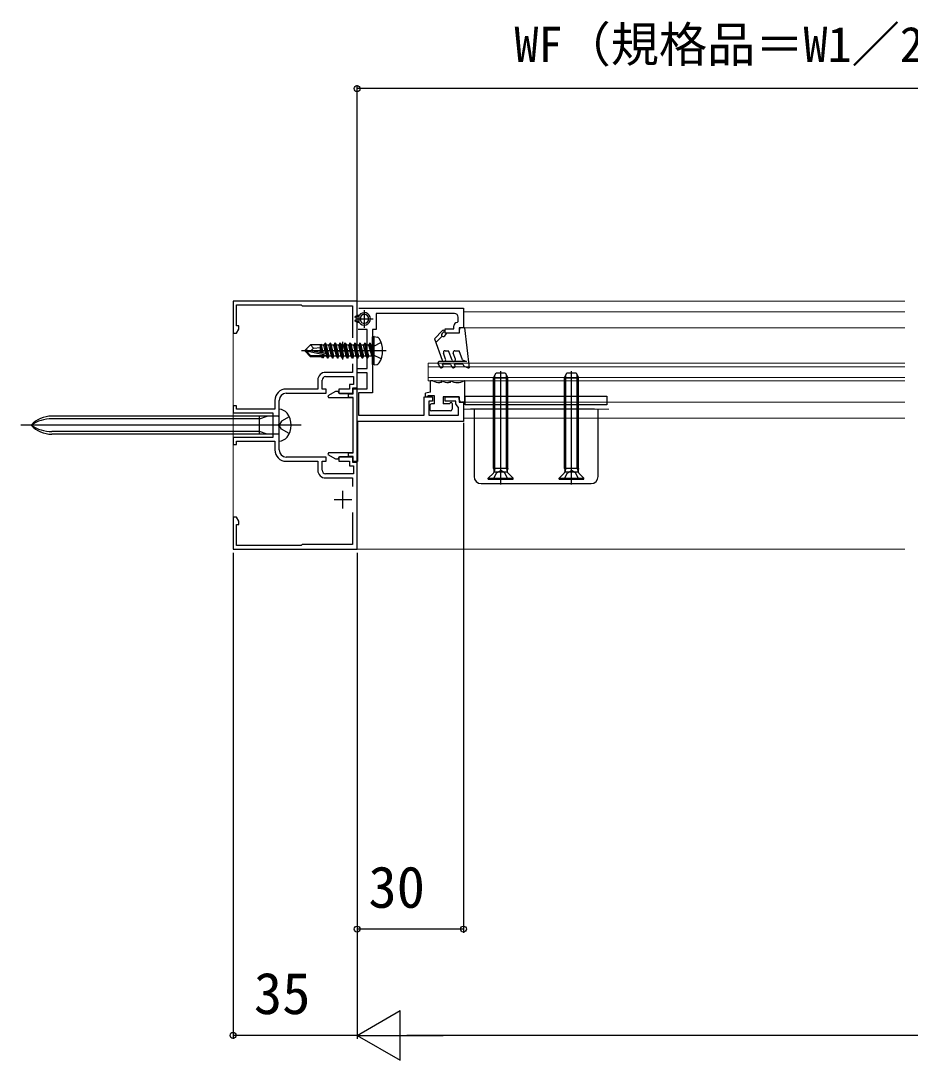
# Model space of a CAD drawing. Units: millimetres, scale not verified. Extents: x -700 to 700, y -1043 to 1038.
# Drawn here: x -219.9 to 31.1, y 42.5 to 335.8 of the extents above; entities that cross this region are included whole.
import ezdxf
from ezdxf.enums import TextEntityAlignment as Align

# ---------------------------------------------------------------- set-up
doc = ezdxf.new("R2010")
doc.units = ezdxf.units.MM
doc.header["$LTSCALE"] = 6
for name, color, linetype in [('0-2_YKK_11', 7, 'Continuous'), ('0-3_YKK_11E', 7, 'Continuous'), ('0-5_YKK_13', 4, 'Continuous'), ('0-7_YKK_D', 6, 'Continuous')]:
    doc.layers.add(name, color=color, linetype=linetype)
doc.layers.add('0-4_YKK_12', color=2, linetype='Continuous', lineweight=18)
doc.styles.add('ＭＳ ゴシック', font='')
doc.styles.get('ＭＳ ゴシック').set_extended_font_data('MS Gothic')

msp = doc.modelspace()

# ---------------------------------------------------------------- linework, layer by layer
at = {"layer": '0-2_YKK_11'}
for p, q in [((-123, 254.2), (-123, 249.2)), ((-125.5, 251.7), (-120.5, 251.7)), ((-129, 240.2), (-129, 245.2)), ((-131.5, 242.7), (-126.5, 242.7)), ((-129, 198.2), (-129, 203.2)), ((-131.5, 200.7), (-126.5, 200.7))]:
    msp.add_line(p, q, dxfattribs=at)
for points in [[(-133.9, 235.4), (-126, 235.4), (-126, 233.2), (-127.2, 233.2), (-127.2, 231.9), (-130.2, 231.9), (-130.2, 230.7), (-126.2, 230.7), (-126.2, 232.2), (-125, 232.2), (-125, 256.7), (-160, 256.7), (-160, 247.7), (-159, 247.7), (-158.35, 248.826), (-158.35, 249.7), (-159, 249.7), (-159, 255.7), (-140.8, 255.7), (-140.5, 255.4), (-126.3, 255.4), (-126.3, 246.384)], [(-97.5, 253.2), (-119.65, 253.2), (-119.65, 248.7), (-120.7, 248.7), (-120.7, 230.8), (-124.6, 230.8), (-124.6, 224.5), (-106.1, 224.5), (-106.1, 229.7), (-103.7, 229.7), (-103.7, 228.5), (-104.8, 228.5), (-104.8, 224.5), (-96.4, 224.5), (-96.4, 226.7), (-96.8, 227.19), (-97.2, 227.68), (-97.2, 228.5), (-100.2, 228.5), (-100.2, 229.7), (-96.2, 229.7), (-96.2, 228.2), (-95, 228.2), (-95, 222.7), (-124.9, 222.7), (-124.9, 211.4), (-126.1, 211.4), (-126.1, 212.9), (-127.4, 212.9), (-127.4, 213.9), (-126.1, 213.9), (-126.1, 229.5), (-127.4, 229.5), (-127.4, 230.5), (-126.1, 230.5), (-126.1, 232), (-122.2, 232), (-122.2, 236.5), (-125, 236.5), (-125, 237.7)], [(-124.5, 254.7), (-95, 254.7), (-95, 249.2), (-96.2, 249.2), (-96.2, 247.7), (-100.2, 247.7), (-100.2, 248.9), (-97.7, 248.9), (-97.7, 249.7)], [(-96.777, 250.697), (-96.5, 250.996), (-96.5, 252.2)], [(-125, 237.7), (-122.2, 237.7), (-122.2, 248.7), (-124.7, 248.7)], [(-126.3, 239.016), (-126.3, 236.6), (-133.9, 236.6)], [(-145, 230.7), (-133.7, 230.7), (-133.7, 231.9), (-134.9, 231.9), (-134.9, 234.4)], [(-136.1, 234.4), (-136.1, 231.9), (-145, 231.9)], [(-148.2, 228.7), (-148.2, 226.2), (-159, 226.2), (-159, 227.2), (-160, 227.2), (-160, 225.2), (-148.8, 225.2), (-148.8, 218.2), (-160, 218.2), (-160, 216.2), (-159, 216.2), (-159, 217.2), (-148.2, 217.2), (-148.2, 214.7)], [(-147, 214.7), (-147, 221.242), (-147.12, 221.425), (-147.12, 221.975), (-147, 222.158), (-147, 228.7)], [(-126.3, 197.016), (-126.3, 188), (-140.5, 188), (-140.8, 187.7), (-159, 187.7), (-159, 193.7), (-158.35, 193.7), (-158.35, 194.574), (-159, 195.7), (-160, 195.7), (-160, 186.7), (-125, 186.7), (-125, 211.2), (-126.2, 211.2), (-126.2, 212.7), (-130.2, 212.7), (-130.2, 211.5), (-127.2, 211.5), (-127.2, 210.2), (-126, 210.2), (-126, 208), (-133.9, 208)], [(-134.9, 209), (-134.9, 211.5), (-133.7, 211.5), (-133.7, 212.7), (-145, 212.7)], [(-145, 211.5), (-136.1, 211.5), (-136.1, 209)], [(-133.9, 206.8), (-126.3, 206.8), (-126.3, 204.384)]]:
    msp.add_lwpolyline(points, dxfattribs=at)
for centre, radius, start, end in [((-97.5, 252.2), 1, 0.00001, 89.99999), ((-96.7, 249.7), 1, 94.41173, 179.99999), ((-133.9, 234.4), 2.2, 90.00001, 179.99999), ((-133.9, 234.4), 1, 90.00001, 179.99999), ((-145, 228.7), 3.2, 90.00001, 179.99999), ((-145, 228.7), 2, 90.00001, 179.99999), ((-145, 214.7), 3.2, 180.00001, 269.99999), ((-145, 214.7), 2, 180.00001, 269.99999), ((-133.9, 209), 2.2, 180.00001, 269.99999), ((-133.9, 209), 1, 180.00001, 269.99999)]:
    msp.add_arc(centre, radius, start, end, dxfattribs=at)
at = {"layer": '0-3_YKK_11E'}
msp.add_lwpolyline([(-125, 211.25), (-125, 232.15), (-126.2, 232.15), (-126.2, 230.5), (-129.96, 230.5), (-130.364, 231.2), (-131.075, 231.2), (-133.249, 229.945), (-133.13, 229.5), (-126.2, 229.5), (-126.2, 213.9), (-133.13, 213.9), (-133.249, 213.455), (-131.075, 212.2), (-130.364, 212.2), (-129.96, 212.9), (-126.2, 212.9), (-126.2, 211.25)], close=True, dxfattribs=at)
at = {"layer": '0-4_YKK_12'}
for p, q in [((-95, 253.7), (29.557, 253.7)), ((-95.2, 249.2), (29.557, 249.2)), ((-105, 238.2), (29.557, 238.2)), ((-105, 235.2), (29.557, 235.2)), ((-95.2, 228.2), (29.557, 228.2)), ((-54, 226.2), (-95, 226.2)), ((29.557, 223.7), (-95, 223.7))]:
    msp.add_line(p, q, dxfattribs=at)
for points in [[(29.557, 186.7), (-160, 186.7), (-160, 256.7), (29.557, 256.7)], [(29.557, 234.2), (-105, 234.2), (-105, 239.2), (29.557, 239.2)]]:
    msp.add_lwpolyline(points, dxfattribs=at)
at = {"layer": '0-5_YKK_13'}
for p, q in [((-124.95, 252.7), (-125.6, 252.325)), ((-125.509, 252.147), (-124.95, 252.4)), ((-124.436, 252.7), (-124.95, 252.7)), ((-124.45, 252.4), (-124.95, 252.4)), ((-124.45, 251), (-124.45, 252.4)), ((-124.95, 250.7), (-125.6, 251.075)), ((-125.509, 251.253), (-124.95, 251)), ((-124.45, 251), (-124.95, 251)), ((-124.436, 250.7), (-124.95, 250.7)), ((-123.95, 251.1), (-123.95, 252.3)), ((-120.2, 246.7), (-120.7, 246.612)), ((-120.7, 238.788), (-120.7, 246.612)), ((-120.2, 246.7), (-119.398, 246.559)), ((-120.2, 238.7), (-120.2, 246.7)), ((-100.887, 248.427), (-103.2, 246.114)), ((-102.823, 245.077), (-101.054, 246.846)), ((-101.054, 247.554), (-100.534, 248.073)), ((-100.3, 246.9), (-99.7, 247.7)), ((-96.2, 247.7), (-99.7, 247.7)), ((-96.2, 248.5), (-96.2, 247.7)), ((-94.7, 249.2), (-95.5, 249.2)), ((-94.7, 249.2), (-93.394, 237.9)), ((-139.7, 242.85), (-138.15, 244.4)), ((-135.3, 244.4), (-138.15, 244.4)), ((-137.347, 243.443), (-138.15, 244.4)), ((-135.329, 244.4), (-135.235, 244.6)), ((-135.3, 242.124), (-135.3, 244.4)), ((-135.235, 244.6), (-135.032, 244.25)), ((-134.81, 242.022), (-135.235, 244.6)), ((-134.368, 244.25), (-135.032, 244.25)), ((-134.516, 241.961), (-135.032, 244.25)), ((-134.05, 244.8), (-134.368, 244.25)), ((-133.818, 241.816), (-134.368, 244.25)), ((-133.527, 241.66), (-134.05, 244.8)), ((-133.95, 244.8), (-134.05, 244.8)), ((-133.95, 244.8), (-133.25, 240.6)), ((-133.95, 244.8), (-133.632, 244.25)), ((-132.968, 244.25), (-133.632, 244.25)), ((-132.932, 241.15), (-133.632, 244.25)), ((-132.65, 244.8), (-132.968, 244.25)), ((-131.95, 240.6), (-132.65, 244.8)), ((-132.55, 244.8), (-132.65, 244.8)), ((-132.55, 244.8), (-131.85, 240.6)), ((-132.55, 244.8), (-132.232, 244.25)), ((-131.568, 244.25), (-132.232, 244.25)), ((-131.532, 241.15), (-132.232, 244.25)), ((-131.25, 244.8), (-131.568, 244.25)), ((-130.55, 240.6), (-131.25, 244.8)), ((-131.15, 244.8), (-131.25, 244.8)), ((-131.15, 244.8), (-130.45, 240.6)), ((-131.15, 244.8), (-130.832, 244.25)), ((-130.168, 244.25), (-130.832, 244.25)), ((-130.132, 241.15), (-130.832, 244.25)), ((-129.85, 244.8), (-130.168, 244.25)), ((-129.15, 240.6), (-129.85, 244.8)), ((-129.75, 244.8), (-129.85, 244.8)), ((-129.75, 244.8), (-129.05, 240.6)), ((-129.75, 244.8), (-129.432, 244.25)), ((-128.732, 241.15), (-129.432, 244.25)), ((-128.768, 244.25), (-129.432, 244.25)), ((-128.45, 244.8), (-128.768, 244.25)), ((-127.75, 240.6), (-128.45, 244.8)), ((-128.35, 244.8), (-128.45, 244.8)), ((-128.35, 244.8), (-127.65, 240.6)), ((-128.35, 244.8), (-128.032, 244.25)), ((-127.332, 241.15), (-128.032, 244.25)), ((-127.368, 244.25), (-128.032, 244.25)), ((-127.05, 244.8), (-127.368, 244.25)), ((-126.35, 240.6), (-127.05, 244.8)), ((-126.95, 244.8), (-127.05, 244.8)), ((-126.95, 244.8), (-126.25, 240.6)), ((-126.95, 244.8), (-126.632, 244.25)), ((-125.932, 241.15), (-126.632, 244.25)), ((-125.968, 244.25), (-126.632, 244.25)), ((-125.65, 244.8), (-125.968, 244.25)), ((-124.95, 240.6), (-125.65, 244.8)), ((-125.55, 244.8), (-125.65, 244.8)), ((-125.55, 244.8), (-124.85, 240.6)), ((-125.55, 244.8), (-125.232, 244.25)), ((-124.532, 241.15), (-125.232, 244.25)), ((-124.568, 244.25), (-125.232, 244.25)), ((-124.25, 244.8), (-124.568, 244.25)), ((-123.55, 240.6), (-124.25, 244.8)), ((-124.15, 244.8), (-124.25, 244.8)), ((-124.15, 244.8), (-123.45, 240.6)), ((-124.15, 244.8), (-123.832, 244.25)), ((-123.132, 241.15), (-123.832, 244.25)), ((-123.168, 244.25), (-123.832, 244.25)), ((-122.85, 244.8), (-123.168, 244.25)), ((-122.468, 241.15), (-123.168, 244.25)), ((-122.15, 240.6), (-122.85, 244.8)), ((-122.75, 244.8), (-122.85, 244.8)), ((-122.75, 244.8), (-122.432, 244.25)), ((-122.75, 244.8), (-122.05, 240.6)), ((-121.732, 241.15), (-122.432, 244.25)), ((-121.768, 244.25), (-122.432, 244.25)), ((-121.45, 244.8), (-121.768, 244.25)), ((-121.768, 244.25), (-120.85, 241.2)), ((-121.35, 244.8), (-121.45, 244.8)), ((-121.35, 244.8), (-121.45, 244.8)), ((-120.85, 241.2), (-121.45, 244.8)), ((-121.35, 244.8), (-121.032, 244.25)), ((-121.35, 244.8), (-120.75, 241.2)), ((-120.9, 244.25), (-121.032, 244.25)), ((-120.75, 241.2), (-121.032, 244.25)), ((-103.2, 246.114), (-100.985, 240.029)), ((-116.8, 242.7), (-140.7, 242.7)), ((-139.7, 242.85), (-139.7, 242.55)), ((-138.078, 242.7), (-139.7, 242.85)), ((-138.078, 242.7), (-139.7, 242.7)), ((-139.276, 242.55), (-139.7, 242.55)), ((-139.7, 242.55), (-138.15, 241)), ((-138.026, 241.3), (-139.276, 242.55)), ((-133.577, 241.368), (-139.276, 242.55)), ((-138.15, 241), (-138.026, 241.3)), ((-134.981, 241), (-138.15, 241)), ((-133.693, 241.79), (-138.078, 242.7)), ((-133.748, 241.3), (-138.026, 241.3)), ((-135.076, 242.082), (-135.3, 243.234)), ((-135.287, 242.121), (-135.3, 242.179)), ((-135.3, 241), (-135.3, 241.3)), ((-134.808, 240.7), (-134.924, 241.3)), ((-134.592, 240.7), (-134.808, 240.7)), ((-134.592, 240.7), (-134.691, 241.3)), ((-134.592, 240.7), (-134.332, 241.15)), ((-134.332, 241.15), (-134.367, 241.303)), ((-133.668, 241.15), (-134.332, 241.15)), ((-133.35, 240.6), (-133.502, 241.514)), ((-133.25, 240.6), (-133.35, 240.6)), ((-133.25, 240.6), (-132.932, 241.15)), ((-132.268, 241.15), (-132.932, 241.15)), ((-131.85, 240.6), (-131.95, 240.6)), ((-131.85, 240.6), (-131.532, 241.15)), ((-130.868, 241.15), (-131.532, 241.15)), ((-130.45, 240.6), (-130.55, 240.6)), ((-130.45, 240.6), (-130.132, 241.15)), ((-129.468, 241.15), (-130.132, 241.15)), ((-129.05, 240.6), (-129.15, 240.6)), ((-129.05, 240.6), (-128.732, 241.15)), ((-128.068, 241.15), (-128.732, 241.15)), ((-127.65, 240.6), (-127.75, 240.6)), ((-127.65, 240.6), (-127.332, 241.15)), ((-126.668, 241.15), (-127.332, 241.15)), ((-126.25, 240.6), (-126.35, 240.6)), ((-126.25, 240.6), (-125.932, 241.15)), ((-125.268, 241.15), (-125.932, 241.15)), ((-124.85, 240.6), (-124.95, 240.6)), ((-124.85, 240.6), (-124.532, 241.15)), ((-123.868, 241.15), (-124.532, 241.15)), ((-123.45, 240.6), (-123.55, 240.6)), ((-123.45, 240.6), (-123.132, 241.15)), ((-122.468, 241.15), (-123.132, 241.15)), ((-122.15, 240.6), (-122.468, 241.15)), ((-122.05, 240.6), (-122.15, 240.6)), ((-122.05, 240.6), (-121.732, 241.15)), ((-120.9, 241.15), (-121.732, 241.15)), ((-120.75, 241.2), (-120.85, 241.2)), ((-100.045, 240.371), (-100.649, 242.029)), ((-100.179, 242.7), (-99.2, 242.7)), ((-98.228, 240.029), (-99.2, 242.7)), ((-97.288, 240.371), (-97.892, 242.029)), ((-97.422, 242.7), (-96.2, 242.7)), ((-95.261, 240.121), (-96.2, 242.7)), ((-120.2, 238.7), (-120.7, 238.788)), ((-120.2, 238.7), (-119.398, 238.841)), ((-102.133, 238.95), (-101.671, 238.15)), ((-94.106, 239.7), (-101.7, 239.7)), ((-98.7, 238.9), (-100.949, 238.9)), ((-100.805, 238.65), (-100.949, 238.9)), ((-98.7, 238.9), (-98.267, 238.15)), ((-95.2, 238.9), (-97.545, 238.9)), ((-97.401, 238.65), (-97.545, 238.9)), ((-95.261, 240.121), (-94.106, 239.7)), ((-95.2, 238.9), (-94.842, 238.28)), ((-93.797, 237.9), (-94.842, 238.28)), ((-93.797, 237.9), (-93.394, 237.9)), ((-86.5, 235.05), (-85.8, 236.45)), ((-86.5, 209.45), (-86.5, 235.05)), ((-86.5, 235.05), (-82.5, 235.05)), ((-86.121, 209.45), (-86.121, 235.808)), ((-85.8, 236.45), (-83.2, 236.45)), ((-84.5, 204.95), (-84.5, 236.938)), ((-83.2, 236.45), (-82.5, 235.05)), ((-82.879, 209.45), (-82.879, 235.808)), ((-82.5, 209.45), (-82.5, 235.05)), ((-66.5, 235.05), (-65.8, 236.45)), ((-66.5, 209.45), (-66.5, 235.05)), ((-66.5, 235.05), (-62.5, 235.05)), ((-66.121, 209.45), (-66.121, 235.808)), ((-65.8, 236.45), (-63.2, 236.45)), ((-64.5, 204.95), (-64.5, 236.938)), ((-63.2, 236.45), (-62.5, 235.05)), ((-62.879, 209.45), (-62.879, 235.808)), ((-62.5, 209.45), (-62.5, 235.05)), ((-104.3, 231), (-104.3, 234.2)), ((-103.636, 234.2), (-104.3, 234.2)), ((-101.2, 233.7), (-101.7, 233.7)), ((-101.2, 234.2), (-101.2, 233.7)), ((-101.136, 234.2), (-101.2, 234.2)), ((-98.7, 233.7), (-99.2, 233.7)), ((-98.7, 233.7), (-98.7, 234.2)), ((-98.636, 234.2), (-98.7, 234.2)), ((-94.7, 234.2), (-94.764, 234.2)), ((-94.7, 234.2), (-94.7, 228.2)), ((-104.3, 231), (-105.7, 230.7)), ((-105.7, 230), (-105.7, 230.7)), ((-103.2, 230), (-105.1, 230)), ((-103.2, 227.7), (-103.2, 230)), ((-100.7, 229.7), (-100.7, 227.7)), ((-96.2, 229.7), (-100.7, 229.7)), ((-96.2, 228.9), (-96.2, 229.7)), ((-147, 217.2), (-147, 226.2)), ((-104.5, 227.2), (-104.5, 226.2)), ((-103.2, 227.7), (-104, 227.7)), ((-98.8, 227.7), (-100.7, 227.7)), ((-98.8, 227.7), (-98.8, 227.8)), ((-98.2, 227.8), (-98.2, 226.2)), ((-94.7, 228.2), (-95.5, 228.2)), ((-58, 226.2), (-93, 226.2)), ((-92, 226.2), (-92, 207.2)), ((-57, 207.2), (-57, 226.2)), ((-147.3, 224.25), (-211.144, 224.25)), ((-152.6, 223.5), (-211.144, 223.5)), ((-152.6, 219.15), (-152.6, 224.25)), ((-152.6, 223.5), (-150.4, 224.25)), ((-98.7, 225.7), (-104, 225.7)), ((-140.787, 221.7), (-219.909, 221.7)), ((-152.6, 219.9), (-211.144, 219.9)), ((-147.3, 219.15), (-211.144, 219.15)), ((-150.4, 219.15), (-152.6, 219.9)), ((-82.625, 208.45), (-86.375, 208.45)), ((-86.121, 209.45), (-86.36, 208.5)), ((-83.355, 208.265), (-84.5, 208.874)), ((-82.879, 209.45), (-82.64, 208.5)), ((-82.5, 209.45), (-82.64, 208.889)), ((-62.625, 208.45), (-66.375, 208.45)), ((-66.121, 209.45), (-66.36, 208.5)), ((-63.355, 208.265), (-64.5, 208.874)), ((-62.879, 209.45), (-62.64, 208.5)), ((-62.5, 209.45), (-62.64, 208.889)), ((-88, 206.7), (-86.57, 208.13)), ((-88, 206.45), (-88, 206.7)), ((-88, 206.7), (-81, 206.7)), ((-88, 206.45), (-81, 206.45)), ((-82.45, 206.45), (-83.355, 208.265)), ((-68, 206.7), (-66.57, 208.13)), ((-68, 206.45), (-68, 206.7)), ((-68, 206.7), (-61, 206.7)), ((-68, 206.45), (-61, 206.45)), ((-62.45, 206.45), (-63.355, 208.265)), ((-90, 205.2), (-59, 205.2))]:
    msp.add_line(p, q, dxfattribs=at)
for points in [[(-138.078, 242.7), (-137.347, 243.443), (-135.3, 243.6)], [(-131.95, 240.6), (-132.268, 241.15), (-132.968, 244.25)], [(-130.55, 240.6), (-130.868, 241.15), (-131.568, 244.25)], [(-129.15, 240.6), (-129.468, 241.15), (-130.168, 244.25)], [(-127.75, 240.6), (-128.068, 241.15), (-128.768, 244.25)], [(-126.35, 240.6), (-126.668, 241.15), (-127.368, 244.25)], [(-124.95, 240.6), (-125.268, 241.15), (-125.968, 244.25)], [(-123.55, 240.6), (-123.868, 241.15), (-124.568, 244.25)], [(-118.221, 245), (-120.537, 243.845), (-121.146, 242.7)], [(-134.808, 240.7), (-135.068, 241.15), (-135.101, 241.3)], [(-133.35, 240.6), (-133.668, 241.15), (-133.702, 241.304)], [(-118.221, 240.4), (-120.537, 241.555), (-121.146, 242.7)], [(-144.138, 224.05), (-146.357, 222.845), (-146.966, 221.7)], [(-144.138, 219.35), (-146.357, 220.555), (-146.966, 221.7)], [(-86.55, 206.45), (-85.645, 208.265), (-84.5, 208.874)], [(-82.5, 209.45), (-86.5, 209.45), (-86.36, 208.889)], [(-66.55, 206.45), (-65.645, 208.265), (-64.5, 208.874)], [(-62.5, 209.45), (-66.5, 209.45), (-66.36, 208.889)], [(-81, 206.45), (-81, 206.7), (-82.43, 208.13)], [(-61, 206.45), (-61, 206.7), (-62.43, 208.13)]]:
    msp.add_lwpolyline(points, dxfattribs=at)
msp.add_lwpolyline([(-94.5, 229.9), (-54.5, 229.9), (-54.5, 227.4), (-94.5, 227.4)], close=True, dxfattribs=at)
for centre, radius, start, end in [((-125.55, 252.238), 0.1, 120, 300), ((-123, 251.7), 1.75, 214.8499, 145.1501), ((-123.45, 252.3), 0.5, 126.8699, 180), ((-123, 251.7), 1.25, 233.1301, 126.8699), ((-125.55, 251.162), 0.1, 60, 240), ((-123.45, 251.1), 0.5, 180, 233.1301), ((-119.554, 245.672), 0.9, 32.05588, 80), ((-100.7, 247.2), 0.5, 135, 323.1301), ((-100.711, 248.25), 0.25, 315, 135), ((-95.5, 248.5), 0.7, 90, 180), ((-120.9, 244.45), 0.2, 270, 0), ((-124.3, 242.7), 6.5, 327.94412, 32.05588), ((-133.748, 241.548), 0.248, 270, 77.19096), ((-120.9, 240.95), 0.2, 0, 90), ((-100.179, 242.2), 0.5, 90, 200), ((-97.422, 242.2), 0.5, 90, 200), ((-119.554, 239.728), 0.9, 280, 327.94412), ((-101.7, 239.2), 0.5, 90, 210), ((-101.238, 238.4), 0.5, 210, 30), ((-100.515, 240.2), 0.5, 200, 20), ((-97.834, 238.4), 0.5, 210, 30), ((-97.758, 240.2), 0.5, 200, 20), ((-101.7, 237.7), 4, 241.04498, 270), ((-99.2, 237.7), 4, 241.04498, 270), ((-96.7, 237.7), 4, 241.04498, 298.95502), ((-105.4, 230), 0.3, 180, 0), ((-95.5, 228.9), 0.7, 180, 270), ((-147.129, 223.203), 3, 38.76672, 87.54096), ((-104, 227.2), 0.5, 90, 180), ((-104, 226.2), 0.5, 180, 270), ((-98.5, 227.8), 0.3, 0, 180), ((-98.7, 226.2), 0.5, 270, 0), ((-211.144, 216.25), 8, 90, 137.0586), ((-211.144, 213.073), 10.427, 90, 124.17022), ((-147.3, 224.55), 0.3, 270, 0), ((-149, 221.7), 5.4, 321.23328, 38.76672), ((-211.144, 227.15), 8, 222.9414, 270), ((-211.144, 230.327), 10.427, 235.82978, 270), ((-147.3, 218.85), 0.3, 0, 90), ((-147.129, 220.197), 3, 272.45904, 321.23328), ((-87.136, 208.695), 0.8, 315, 14.03624), ((-81.864, 208.695), 0.8, 165.96376, 225), ((-67.136, 208.695), 0.8, 315, 14.03624), ((-61.864, 208.695), 0.8, 165.96376, 225), ((-90, 207.2), 2, 180, 270), ((-59, 207.2), 2, 270, 0)]:
    msp.add_arc(centre, radius, start, end, dxfattribs=at)
at = {"layer": '0-7_YKK_D'}
for p, q in [((-125, 254.2), (-125, 317.7)), ((192.5, 316.7), (-125, 316.7)), ((-95, 222.371), (-95, 78.45)), ((-160, 185.7), (-160, 48.45)), ((-125, 185.7), (-125, 48.45)), ((-125, 185.7), (-125, 78.45)), ((-125, 185.7), (-125, 48.45)), ((-95, 79.45), (-125, 79.45)), ((-125, 49.45), (-112.876, 56.45)), ((-112.876, 42.45), (-112.876, 56.45)), ((-125, 49.45), (-160, 49.45)), ((-125, 49.45), (-112.876, 42.45)), ((-125, 49.45), (-100.751, 49.45)), ((546, 49.45), (-111, 49.45))]:
    msp.add_line(p, q, dxfattribs=at)
for centre in [(-125, 316.7), (-125, 79.45), (-95, 79.45), (-160, 49.45)]:
    msp.add_circle(centre, 0.85, dxfattribs=at)

# ---------------------------------------------------------------- texts
at = {"layer": '0-7_YKK_D', "style": 'ＭＳ ゴシック'}
for s, height, p in [('WF（規格品＝W1／2－48.5）', 9.971, (-80.614, 321.209)), ('30', 11.73, (-121.818, 81.95)), ('35', 11.73, (-154.136, 51.95))]:
    msp.add_text(s, height=height, dxfattribs=at).set_placement(p, align=Align.BOTTOM_LEFT)

doc.saveas('drawing.dxf')
